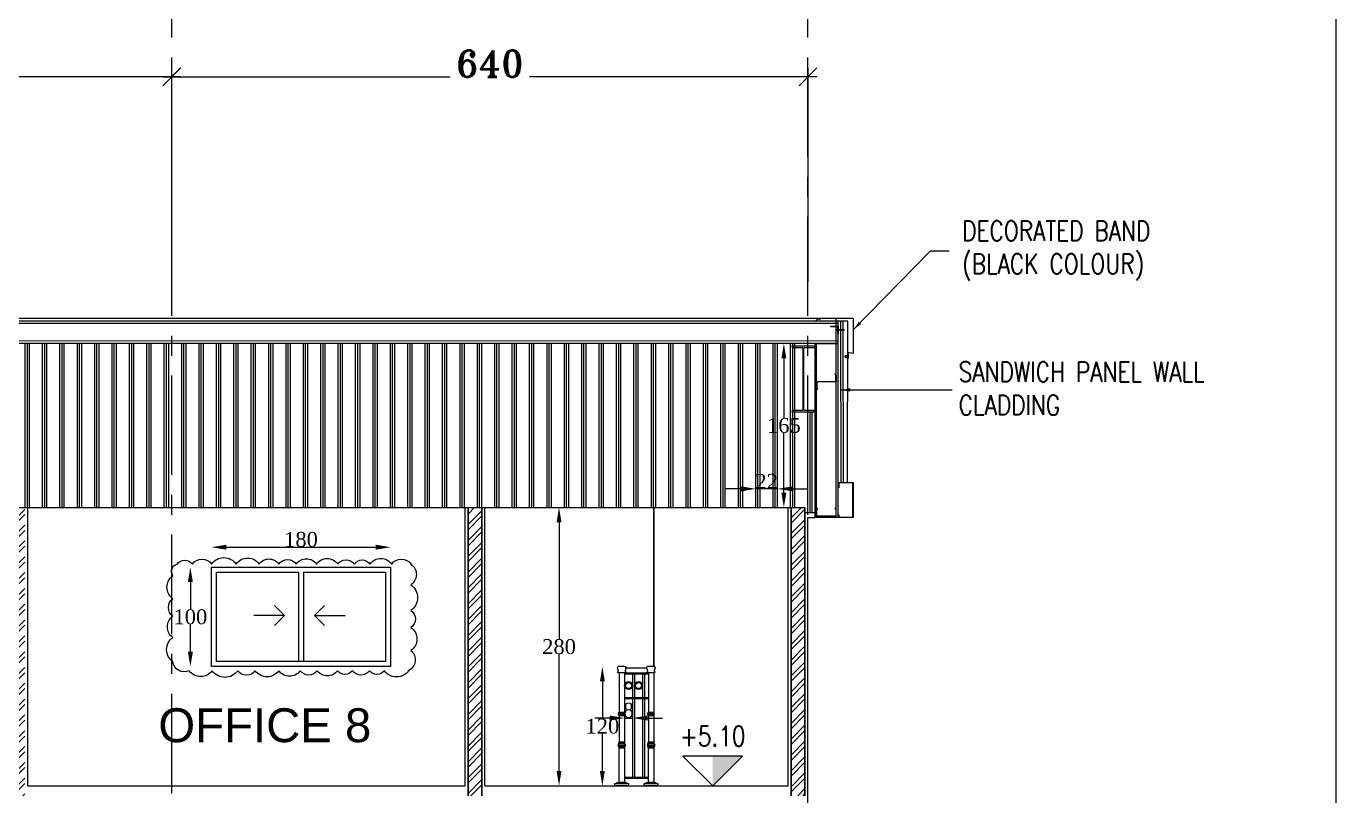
# Model space of a CAD drawing. Header units: millimetres. Extents: x -9083 to 924194, y -232449 to 321637.
# Drawn here: x 42421 to 55597, y -2262 to 5481 of the extents above; entities that cross this region are included whole.
import ezdxf
from ezdxf.enums import TextEntityAlignment as Align

# ---------------------------------------------------------------- set-up
doc = ezdxf.new("R2010")
doc.units = ezdxf.units.MM
doc.header["$LTSCALE"] = 400
doc.header["$MEASUREMENT"] = 0
doc.header["$PDMODE"] = 3
doc.linetypes.add('CENTER', pattern=[2, 1.25, -0.25, 0.25, -0.25])
doc.linetypes.add('CENTERX2', pattern=[4, 2.5, -0.5, 0.5, -0.5])
doc.layers.get('0').update_dxf_attribs({"lineweight": 0, "true_color": 0xff1414})
doc.layers.get('Defpoints').update_dxf_attribs({"color": 8, "lineweight": 5})
for name, color, linetype in [('A-400 ANNOT-TEXT', 7, 'Continuous'), ('A-BRACING', 7, 'Continuous'), ('A-ELEV-3', 7, 'Continuous'), ('A-ELEV-6', 251, 'Continuous'), ('A-GISTUD', 62, 'Continuous'), ('A-HAT', 251, 'Continuous'), ('A-PURLIN', 7, 'Continuous'), ('A-ROOF CLADDING', 7, 'Continuous'), ('PRO', 1, 'Continuous')]:
    doc.layers.add(name, color=color, linetype=linetype)
for name, color, linetype, lineweight in [('A-ALUCOBOND', 155, 'Continuous', 5), ('A-ANNO-DIMS', 134, 'Continuous', 9), ('AR-dim-in', 134, 'Continuous', 0), ('AXIS DIMENSION', 8, 'Continuous', 5), ('ELEVATION WINDOW', 5, 'Continuous', 5), ('FINISH', 3, 'Continuous', 9), ('HANDRAIL', 31, 'Continuous', 5), ('HAT', 252, 'Continuous', 5), ('HATCH', 15, 'Continuous', 0), ('LEVEL SYMBOL', 8, 'Continuous', 5), ('REVC', 210, 'Continuous', 0), ('ROOMS DIMENSION', 3, 'Continuous', 5), ('WALL PROPOSED', 255, 'Continuous', 30)]:
    doc.layers.add(name, color=color, linetype=linetype, lineweight=lineweight)
doc.layers.add('A-SHEETING', color=7, linetype='Continuous', true_color=0x8f999f)
doc.layers.add('AXIES', color=7, linetype='CENTER', lineweight=0, true_color=0x949596)
doc.styles.add('Arial_1', font='arial.ttf', dxfattribs={"height": 300})
doc.styles.add('ROMAN', font='times.ttf')
doc.styles.add('ROMAN-0.7', font='romans.shx', dxfattribs={"width": 0.7})
doc.styles.add('ROMANS-0.8', font='romans.shx', dxfattribs={"width": 0.8})
doc.styles.add('ROMANS-TITLE', font='ROMANS.shx', dxfattribs={"width": 0.8})
doc.styles.add('ROMANT', font='romant.shx')
doc.linetypes.add('BATTING', pattern='A,0.0001,-0.1,[134,ltypeshp.shx,S=0.1,R=0,X=-0.1,Y=0],-0.2,[134,ltypeshp.shx,S=0.1,R=180,X=0.1,Y=0],-0.1', length=0.4001)
doc.dimstyles.new('AXIS DIMENSION', dxfattribs={"dimscale": 1.2, "dimtxt": 220, "dimasz": 150, "dimexe": 75, "dimexo": 200, "dimgap": 50, "dimtad": 0, "dimdec": 0, "dimlfac": 0.1, "dimzin": 0, "dimdsep": 46, "dimtxsty": 'ROMANT', "dimblk": 'OBLIQUE', "dimcen": 200, "dimdle": 75, "dimclrd": 17, "dimclre": 94, "dimclrt": 3, "dimadec": 0, "dimazin": 0, "dimtfac": 0.5, "dimtdec": 0, "dimtix": 1, "dimtofl": 0, "dimtmove": 2, "dimatfit": 2, "dimfxl": 100, "dimtvp": 0.5, "dimtolj": 1, "dimtzin": 0, "dimlwd": -1, "dimlwe": -1, "dimarcsym": 0})
doc.dimstyles.new('DIM-200-100', dxfattribs={"dimtxt": 200, "dimasz": 100, "dimexe": 100, "dimexo": 100, "dimgap": 75, "dimtad": 1, "dimdec": 0, "dimzin": 12, "dimdsep": 46, "dimtxsty": 'ROMAN-0.7', "dimblk": 'ARCHTICK', "dimcen": 50, "dimdle": 100, "dimclrd": 8, "dimclre": 9, "dimclrt": 256, "dimadec": 0, "dimazin": 0, "dimtfac": 1, "dimtdec": 0, "dimtix": 1, "dimtmove": 2, "dimatfit": 3, "dimfxl": 1, "dimtolj": 1, "dimtzin": 0, "dimlwd": 9, "dimlwe": 5, "dimarcsym": 0})
doc.dimstyles.new('ELEV DIM', dxfattribs={"dimtxt": 150, "dimasz": 150, "dimexe": 0.06, "dimexo": 0.06, "dimgap": 0.03, "dimtad": 1, "dimtih": 1, "dimtoh": 1, "dimdec": 0, "dimlfac": 0.1, "dimzin": 13, "dimdsep": 46, "dimtxsty": 'ROMAN', "dimcen": 0.09, "dimdle": 0.06, "dimse1": 1, "dimse2": 1, "dimclrd": 256, "dimclre": 256, "dimclrt": 3, "dimadec": 0, "dimazin": 0, "dimtfac": 1, "dimtdec": 0, "dimtix": 1, "dimtmove": 2, "dimatfit": 3, "dimfxl": 0.06, "dimtolj": 1, "dimtzin": 0, "dimarcsym": 0})

# ---------------------------------------------------------------- blocks, each defined once
blk = doc.blocks.new('A$C38DF5A04')
at = {"color": 9}
for p, q in [((-73, -3), (-74, 3)), ((-72, -1), (-74, 3)), ((-74, 3), (-74, 1)), ((-74, 1), (-73, -3)), ((-72, 2), (-71, 3)), ((-70, -3), (-72, 2)), ((-71, 3), (-70, -3)), ((-69, -2), (-71, 3)), ((-69, 2), (-68, 3)), ((-67, -3), (-69, 2)), ((-66, -2), (-68, 3)), ((-68, 3), (-67, -3)), ((-66, 2), (-68, 2)), ((-66, 2), (-65, 3)), ((-64, -3), (-66, 2)), ((-63, -2), (-65, 3)), ((-65, 3), (-64, -3)), ((-63, 2), (-65, 2)), ((-63, 2), (-62, 3)), ((-61, -3), (-63, 2)), ((-62, 3), (-61, -3)), ((-60, -2), (-62, 3)), ((-60, 2), (-62, 2)), ((-60, 2), (-59, 3)), ((-58, -3), (-60, 2)), ((-57, -2), (-59, 3)), ((-59, 3), (-58, -3)), ((-57, 2), (-59, 2)), ((-57, 2), (-56, 3)), ((-55, -3), (-57, 2)), ((-56, 3), (-55, -3)), ((-54, -2), (-56, 3)), ((-54, 2), (-56, 2)), ((-54, 2), (-53, 3)), ((-52, -3), (-54, 2)), ((-53, 3), (-52, -3)), ((-51, -2), (-53, 3)), ((-51, 2), (-53, 2)), ((-51, 2), (-50, 3)), ((-49, -3), (-51, 2)), ((-48, -2), (-50, 3)), ((-50, 3), (-49, -3)), ((-48, 2), (-50, 2)), ((-48, 2), (-47, 3)), ((-46, -3), (-48, 2)), ((-47, 3), (-46, -3)), ((-45, -2), (-47, 3)), ((-45, 2), (-47, 2)), ((-45, 2), (-44, 3)), ((-43, -3), (-45, 2)), ((-44, 3), (-43, -3)), ((-43, -2), (-44, 3)), ((-42, 2), (-44, 2)), ((-40, -2), (-42, 3)), ((-42, 3), (-40, -3)), ((-42, 2), (-42, 3)), ((-40, -3), (-42, 2)), ((-39, 2), (-41, 2)), ((-39, 2), (-39, 3)), ((-39, 3), (-37, -3)), ((-37, -2), (-39, 3)), ((-37, -3), (-39, 2)), ((-36, 2), (-38, 2)), ((-36, 2), (-36, 3)), ((-36, 3), (-34, -3)), ((-34, -2), (-36, 3)), ((-34, -3), (-36, 2)), ((-33, 2), (-35, 2)), ((-33, 2), (-33, 3)), ((-33, 3), (-31, -3)), ((-31, -2), (-33, 3)), ((-31, -3), (-33, 2)), ((-30, 2), (-32, 2)), ((-28, -2), (-30, 3)), ((-30, 3), (-28, -3)), ((-30, 2), (-30, 3)), ((-28, -3), (-30, 2)), ((-27, 2), (-29, 2)), ((-25, -2), (-27, 3)), ((-27, 3), (-25, -3)), ((-27, 2), (-27, 3)), ((-25, -3), (-27, 2)), ((-24, 2), (-26, 2)), ((-22, -2), (-24, 3)), ((-24, 3), (-22, -3)), ((-24, 2), (-24, 3)), ((-22, -3), (-24, 2)), ((-21, 2), (-23, 2)), ((-19, -2), (-21, 3)), ((-21, 3), (-19, -3)), ((-21, 2), (-21, 3)), ((-19, -3), (-21, 2)), ((-18, 2), (-20, 2)), ((-18, 2), (-20, 2)), ((-16, -2), (-18, 3)), ((-18, 3), (-16, -3)), ((-18, 2), (-18, 3)), ((-16, -3), (-18, 2)), ((-16, 2), (-17, 2)), ((-16, 2), (-17, 2)), ((-16, 2), (-15, 3)), ((-14, -3), (-16, 2)), ((-13, -2), (-15, 3)), ((-15, 3), (-14, -3)), ((-13, 2), (-15, 2)), ((-13, 2), (-12, 3)), ((-11, -3), (-13, 2)), ((-10, -2), (-12, 3)), ((-12, 3), (-11, -3)), ((-10, 2), (-12, 2)), ((-10, 2), (-9, 3)), ((-8, -3), (-10, 2)), ((-9, 3), (-8, -3)), ((-7, -2), (-9, 3)), ((-7, 2), (-9, 2)), ((-7, 2), (-6, 3)), ((-5, -3), (-7, 2)), ((-6, 3), (-5, -3)), ((-4, -2), (-6, 3)), ((-4, 2), (-6, 2)), ((-4, 2), (-6, 2)), ((-4, 2), (-3, 3)), ((-2, -3), (-4, 2)), ((-3, 3), (-2, -3)), ((-1, -2), (-3, 3)), ((0, 2), (-3, 2)), ((3, 5), (3, -5)), ((-72, -1), (-73, -3)), ((-70, -3), (-69, -2)), ((-67, -3), (-66, -2)), ((-64, -2), (-66, -2)), ((-64, -3), (-63, -2)), ((-61, -2), (-63, -2)), ((-61, -3), (-60, -2)), ((-58, -2), (-60, -2)), ((-58, -3), (-57, -2)), ((-55, -2), (-57, -2)), ((-55, -3), (-54, -2)), ((-52, -2), (-54, -2)), ((-52, -3), (-51, -2)), ((-49, -2), (-51, -2)), ((-49, -3), (-48, -2)), ((-46, -2), (-48, -2)), ((-46, -3), (-45, -2)), ((-44, -2), (-45, -2)), ((-41, -2), (-43, -2)), ((-43, -3), (-43, -2)), ((-38, -2), (-40, -2)), ((-40, -3), (-40, -2)), ((-35, -2), (-37, -2)), ((-37, -3), (-37, -2)), ((-32, -2), (-34, -2)), ((-34, -3), (-34, -2)), ((-29, -2), (-31, -2)), ((-31, -3), (-31, -2)), ((-28, -3), (-28, -2)), ((-26, -2), (-28, -2)), ((-25, -3), (-25, -2)), ((-23, -2), (-25, -2)), ((-22, -3), (-22, -2)), ((-20, -2), (-22, -2)), ((-19, -3), (-19, -2)), ((-17, -2), (-19, -2)), ((-16, -3), (-16, -2)), ((-14, -2), (-16, -2)), ((-14, -3), (-13, -2)), ((-11, -2), (-13, -2)), ((-11, -3), (-10, -2)), ((-8, -2), (-10, -2)), ((-8, -3), (-7, -2)), ((-5, -2), (-7, -2)), ((-5, -3), (-4, -2)), ((-2, -2), (-4, -2)), ((-2, -3), (-1, -2)), ((0, -2), (-1, -2))]:
    blk.add_line(p, q, dxfattribs=at)
at = {"color": 9, "linetype": 'Continuous'}
for p, q in [((0, -10), (0, 10)), ((1, 10), (0, 10)), ((1, -10), (1, 10)), ((1, 10), (3, 5)), ((4, 5), (7, 5)), ((4, 3), (7, 3)), ((7, -4), (7, 4)), ((1, -10), (0, -10)), ((3, -5), (1, -10)), ((4, -3), (7, -3)), ((7, -5), (4, -5))]:
    blk.add_line(p, q, dxfattribs=at)
for centre, radius, start, end in [((5, 4), 1.99, 137.7662, 222.2338), ((10, 0), 7.2, 158.141, 201.859), ((5, 4), 1.99, 317.7662, 42.2338), ((0, 0), 7.2, 338.141, 21.859), ((5, -4), 1.99, 137.7662, 222.2338), ((5, -4), 1.99, 317.7662, 42.2338)]:
    blk.add_arc(centre, radius, start, end, dxfattribs=at)
at = {"color": 9}
for centre, major_axis, start_param, end_param in [((-68, -21), (16.6, 16.6), 1.076748, 1.203291), ((-68, 22), (-16.6, 16.6), 1.938302, 2.101801), ((-68, -21), (-16.6, 16.6), -0.618205, -0.53124), ((-68, -21), (16.6, 16.6), 0.829171, 0.912678), ((-68, 22), (-16.6, 16.6), 2.146176, 2.245916), ((-68, 22), (-16.6, 16.6), 2.288058, 2.374668)]:
    blk.add_ellipse(centre, major_axis=major_axis, ratio=1, start_param=start_param, end_param=end_param, dxfattribs=at)
blk = doc.blocks.new('200Z')
at = {"layer": 'A-PURLIN'}
blk.add_lwpolyline([(-81, 12), (-71, 3, 0.198912), (-65, 0), (-9, 0, 0.414214), (0, 9), (0, 191, -0.414214), (5, 196), (61, 196, -0.198912), (64, 195), (74, 185), (77, 188), (67, 197, 0.198912), (61, 200), (5, 200, 0.414214), (-4, 191), (-4, 9, -0.414214), (-9, 4), (-65, 4, -0.198912), (-68, 5), (-78, 15)], format="xyb", close=True, dxfattribs=at)
blk = doc.blocks.new('_ArchTick')
at = {"color": 0, "linetype": 'ByBlock', "const_width": 0.15}
blk.add_lwpolyline([(-0.5, -0.5), (0.5, 0.5)], dxfattribs=at)
blk = doc.blocks.new('A-LVL_EL-SEC')
at = {"layer": 'LEVEL SYMBOL', "color": 5, "ltscale": 800}
blk.add_line((-150, 0), (150, 0), dxfattribs=at)
at = {"layer": 'LEVEL SYMBOL'}
blk.add_lwpolyline([(-300, 300), (0, 0), (300, 300), (-300, 300)], dxfattribs=at)
blk.add_solid([(0, 300), (300, 300), (0, 0)], dxfattribs=at)
at = {"layer": 'LEVEL SYMBOL', "color": 1, "ltscale": 800, "style": 'ROMANS-TITLE', "width": 0.8}
blk.add_attdef('FLOOR-LEVEL', text='', height=200, dxfattribs=at).set_placement((0, 580), align=Align.MIDDLE)
blk = doc.blocks.new('*D926')
at = {"layer": 'Defpoints', "color": 0, "transparency": 16777216}
for p in [(50044, 2288), (50086, 2288, 0), (50086, 638)]:
    blk.add_point(p, dxfattribs=at)
at = {"layer": 'ROOMS DIMENSION', "lineweight": -2, "transparency": 16777216}
for p, q in [((50044, 2138), (50044, 1539)), ((50044, 788), (50044, 1387))]:
    blk.add_line(p, q, dxfattribs=at)
at = {"layer": 'ROOMS DIMENSION', "transparency": 16777216}
for points in [[(50019, 2138), (50069, 2138), (50044, 2288)], [(50019, 788), (50069, 788), (50044, 638)]]:
    blk.add_solid(points, dxfattribs=at)
at = {"layer": 'ROOMS DIMENSION', "color": 3, "transparency": 16777216, "insert": (50044, 1463), "char_height": 150, "attachment_point": 5, "style": 'ROMAN'}
blk.add_mtext('\\A1;165', dxfattribs=at)
blk = doc.blocks.new('*D887')
at = {"layer": 'Defpoints', "color": 0, "transparency": 16777216}
for p in [(49761, 826), (49761, 638, 0), (49979, 638, 0)]:
    blk.add_point(p, dxfattribs=at)
at = {"layer": 'ROOMS DIMENSION', "lineweight": -2, "transparency": 16777216}
for p, q in [((49611, 826), (49461, 826)), ((49979, 826), (49761, 826)), ((50129, 826), (50279, 826))]:
    blk.add_line(p, q, dxfattribs=at)
at = {"layer": 'ROOMS DIMENSION', "transparency": 16777216}
for points in [[(49611, 851), (49611, 801), (49761, 826)], [(50129, 851), (50129, 801), (49979, 826)]]:
    blk.add_solid(points, dxfattribs=at)
at = {"layer": 'ROOMS DIMENSION', "color": 3, "transparency": 16777216, "insert": (49870, 901), "char_height": 150, "attachment_point": 5, "style": 'ROMAN'}
blk.add_mtext('\\A1;22', dxfattribs=at)
blk = doc.blocks.new('*D927')
at = {"layer": 'Defpoints', "color": 0, "transparency": 16777216}
for p in [(50044, 2288), (50086, 2288, 0), (50086, 638)]:
    blk.add_point(p, dxfattribs=at)
at = {"layer": 'ROOMS DIMENSION', "lineweight": -2, "transparency": 16777216}
for p, q in [((50044, 2138), (50044, 1539)), ((50044, 788), (50044, 1387))]:
    blk.add_line(p, q, dxfattribs=at)
at = {"layer": 'ROOMS DIMENSION', "transparency": 16777216}
for points in [[(50019, 2138), (50069, 2138), (50044, 2288)], [(50019, 788), (50069, 788), (50044, 638)]]:
    blk.add_solid(points, dxfattribs=at)
at = {"layer": 'ROOMS DIMENSION', "color": 3, "transparency": 16777216, "insert": (50044, 1463), "char_height": 150, "attachment_point": 5, "style": 'ROMAN'}
blk.add_mtext('\\A1;165', dxfattribs=at)
blk = doc.blocks.new('*D928')
at = {"layer": 'Defpoints', "color": 0, "transparency": 16777216}
for p in [(50044, 2288), (50086, 2288, 0), (50086, 638)]:
    blk.add_point(p, dxfattribs=at)
at = {"layer": 'ROOMS DIMENSION', "lineweight": -2, "transparency": 16777216}
for p, q in [((50044, 2138), (50044, 1539)), ((50044, 788), (50044, 1387))]:
    blk.add_line(p, q, dxfattribs=at)
at = {"layer": 'ROOMS DIMENSION', "transparency": 16777216}
for points in [[(50019, 2138), (50069, 2138), (50044, 2288)], [(50019, 788), (50069, 788), (50044, 638)]]:
    blk.add_solid(points, dxfattribs=at)
at = {"layer": 'ROOMS DIMENSION', "color": 3, "transparency": 16777216, "insert": (50044, 1463), "char_height": 150, "attachment_point": 5, "style": 'ROMAN'}
blk.add_mtext('\\A1;165', dxfattribs=at)
blk = doc.blocks.new('*D908')
at = {"layer": 'Defpoints', "color": 0, "transparency": 16777216}
for p in [(44168, 38, 0), (43622, -962), (44073, -962)]:
    blk.add_point(p, dxfattribs=at)
at = {"layer": 'ROOMS DIMENSION', "lineweight": -2, "transparency": 16777216}
for p, q in [((44073, -112), (44073, -386)), ((44073, -812), (44073, -538))]:
    blk.add_line(p, q, dxfattribs=at)
at = {"layer": 'ROOMS DIMENSION', "transparency": 16777216}
for points in [[(44048, -112), (44098, -112), (44073, 38)], [(44048, -812), (44098, -812), (44073, -962)]]:
    blk.add_solid(points, dxfattribs=at)
at = {"layer": 'ROOMS DIMENSION', "color": 3, "transparency": 16777216, "insert": (44073, -462), "char_height": 150, "attachment_point": 5, "style": 'ROMAN'}
blk.add_mtext('\\A1;100', dxfattribs=at)
blk = doc.blocks.new('*D931')
at = {"layer": 'Defpoints', "color": 0, "transparency": 16777216}
for p in [(46086, 239), (44286, 38, 0), (46086, 38, 0)]:
    blk.add_point(p, dxfattribs=at)
at = {"layer": 'ROOMS DIMENSION', "lineweight": -2, "transparency": 16777216}
blk.add_line((44436, 239), (45936, 239), dxfattribs=at)
at = {"layer": 'ROOMS DIMENSION', "transparency": 16777216}
for points in [[(44436, 264), (44436, 214), (44286, 239)], [(45936, 264), (45936, 214), (46086, 239)]]:
    blk.add_solid(points, dxfattribs=at)
at = {"layer": 'ROOMS DIMENSION', "color": 3, "transparency": 16777216, "insert": (45186, 316), "char_height": 150, "attachment_point": 5, "style": 'ROMAN'}
blk.add_mtext('\\A1;180', dxfattribs=at)
blk = doc.blocks.new('*D932')
at = {"layer": 'Defpoints', "color": 0, "transparency": 16777216}
for p in [(46086, 239), (44286, 38, 0), (46086, 38, 0)]:
    blk.add_point(p, dxfattribs=at)
at = {"layer": 'ROOMS DIMENSION', "lineweight": -2, "transparency": 16777216}
blk.add_line((44436, 239), (45936, 239), dxfattribs=at)
at = {"layer": 'ROOMS DIMENSION', "transparency": 16777216}
for points in [[(44436, 264), (44436, 214), (44286, 239)], [(45936, 264), (45936, 214), (46086, 239)]]:
    blk.add_solid(points, dxfattribs=at)
at = {"layer": 'ROOMS DIMENSION', "color": 3, "transparency": 16777216, "insert": (45186, 316), "char_height": 150, "attachment_point": 5, "style": 'ROMAN'}
blk.add_mtext('\\A1;180', dxfattribs=at)
blk = doc.blocks.new('*D933')
at = {"layer": 'Defpoints', "color": 0, "transparency": 16777216}
for p in [(46086, 239), (44286, 38, 0), (46086, 38, 0)]:
    blk.add_point(p, dxfattribs=at)
at = {"layer": 'ROOMS DIMENSION', "lineweight": -2, "transparency": 16777216}
blk.add_line((44436, 239), (45936, 239), dxfattribs=at)
at = {"layer": 'ROOMS DIMENSION', "transparency": 16777216}
for points in [[(44436, 264), (44436, 214), (44286, 239)], [(45936, 264), (45936, 214), (46086, 239)]]:
    blk.add_solid(points, dxfattribs=at)
at = {"layer": 'ROOMS DIMENSION', "color": 3, "transparency": 16777216, "insert": (45186, 316), "char_height": 150, "attachment_point": 5, "style": 'ROMAN'}
blk.add_mtext('\\A1;180', dxfattribs=at)
blk = doc.blocks.new('*D934')
at = {"layer": 'Defpoints', "color": 0, "transparency": 16777216}
for p in [(46086, 239), (44286, 38, 0), (46086, 38, 0)]:
    blk.add_point(p, dxfattribs=at)
at = {"layer": 'ROOMS DIMENSION', "lineweight": -2, "transparency": 16777216}
blk.add_line((44436, 239), (45936, 239), dxfattribs=at)
at = {"layer": 'ROOMS DIMENSION', "transparency": 16777216}
for points in [[(44436, 264), (44436, 214), (44286, 239)], [(45936, 264), (45936, 214), (46086, 239)]]:
    blk.add_solid(points, dxfattribs=at)
at = {"layer": 'ROOMS DIMENSION', "color": 3, "transparency": 16777216, "insert": (45186, 316), "char_height": 150, "attachment_point": 5, "style": 'ROMAN'}
blk.add_mtext('\\A1;180', dxfattribs=at)
blk = doc.blocks.new('*D935')
at = {"layer": 'Defpoints', "color": 0, "transparency": 16777216}
for p in [(46086, 239), (44286, 38, 0), (46086, 38, 0)]:
    blk.add_point(p, dxfattribs=at)
at = {"layer": 'ROOMS DIMENSION', "lineweight": -2, "transparency": 16777216}
blk.add_line((44436, 239), (45936, 239), dxfattribs=at)
at = {"layer": 'ROOMS DIMENSION', "transparency": 16777216}
for points in [[(44436, 264), (44436, 214), (44286, 239)], [(45936, 264), (45936, 214), (46086, 239)]]:
    blk.add_solid(points, dxfattribs=at)
at = {"layer": 'ROOMS DIMENSION', "color": 3, "transparency": 16777216, "insert": (45186, 316), "char_height": 150, "attachment_point": 5, "style": 'ROMAN'}
blk.add_mtext('\\A1;180', dxfattribs=at)
blk = doc.blocks.new('*D929')
at = {"layer": 'Defpoints', "color": 0, "transparency": 16777216}
for p in [(46086, 239), (44286, 38, 0), (46086, 38, 0)]:
    blk.add_point(p, dxfattribs=at)
at = {"layer": 'ROOMS DIMENSION', "lineweight": -2, "transparency": 16777216}
blk.add_line((44436, 239), (45936, 239), dxfattribs=at)
at = {"layer": 'ROOMS DIMENSION', "transparency": 16777216}
for points in [[(44436, 264), (44436, 214), (44286, 239)], [(45936, 264), (45936, 214), (46086, 239)]]:
    blk.add_solid(points, dxfattribs=at)
at = {"layer": 'ROOMS DIMENSION', "color": 3, "transparency": 16777216, "insert": (45186, 316), "char_height": 150, "attachment_point": 5, "style": 'ROMAN'}
blk.add_mtext('\\A1;180', dxfattribs=at)
blk = doc.blocks.new('*D930')
at = {"layer": 'Defpoints', "color": 0, "transparency": 16777216}
for p in [(46086, 239), (44286, 38, 0), (46086, 38, 0)]:
    blk.add_point(p, dxfattribs=at)
at = {"layer": 'ROOMS DIMENSION', "lineweight": -2, "transparency": 16777216}
blk.add_line((44436, 239), (45936, 239), dxfattribs=at)
at = {"layer": 'ROOMS DIMENSION', "transparency": 16777216}
for points in [[(44436, 264), (44436, 214), (44286, 239)], [(45936, 264), (45936, 214), (46086, 239)]]:
    blk.add_solid(points, dxfattribs=at)
at = {"layer": 'ROOMS DIMENSION', "color": 3, "transparency": 16777216, "insert": (45186, 316), "char_height": 150, "attachment_point": 5, "style": 'ROMAN'}
blk.add_mtext('\\A1;180', dxfattribs=at)
blk = doc.blocks.new('*D917')
at = {"layer": 'Defpoints', "color": 0, "transparency": 16777216}
for p in [(46910, 638), (46910, -2162, 0), (47782, -2162)]:
    blk.add_point(p, dxfattribs=at)
at = {"layer": 'ROOMS DIMENSION', "lineweight": -2, "transparency": 16777216}
for p, q in [((47782, 488), (47782, -686)), ((47782, -2012), (47782, -838))]:
    blk.add_line(p, q, dxfattribs=at)
at = {"layer": 'ROOMS DIMENSION', "transparency": 16777216}
for points in [[(47757, 488), (47807, 488), (47782, 638)], [(47757, -2012), (47807, -2012), (47782, -2162)]]:
    blk.add_solid(points, dxfattribs=at)
at = {"layer": 'ROOMS DIMENSION', "color": 3, "transparency": 16777216, "insert": (47782, -762), "char_height": 150, "attachment_point": 5, "style": 'ROMAN'}
blk.add_mtext('\\A1;280', dxfattribs=at)
blk = doc.blocks.new('_Oblique')
at = {"color": 0, "linetype": 'ByBlock', "lineweight": -2}
blk.add_line((-0.5, -0.5), (0.5, 0.5), dxfattribs=at)
blk = doc.blocks.new('*D241')
at = {"layer": 'AXIS DIMENSION', "color": 17, "ltscale": 20, "transparency": 16777216}
for p, q in [((6114993, 710989), (6116776, 710989)), ((6119371, 710989), (6117587, 710989))]:
    blk.add_line(p, q, dxfattribs=at)
at = {"layer": 'AXIS DIMENSION', "color": 94, "ltscale": 20, "transparency": 16777216}
for p, q in [((6115083, 708928), (6115083, 711079)), ((6119281, 708928), (6119281, 711079))]:
    blk.add_line(p, q, dxfattribs=at)
at = {"layer": 'Defpoints', "color": 0, "ltscale": 20, "transparency": 16777216}
for p in [(6119281, 710989), (6115083, 708688), (6119281, 708688)]:
    blk.add_point(p, dxfattribs=at)
at = {"layer": 'AXIS DIMENSION', "color": 17, "ltscale": 20, "transparency": 16777216, "xscale": 179.9999999999999, "yscale": 179.9999999999999, "zscale": 179.9999999999999, "rotation": 180}
blk.add_blockref('_Oblique', (6115083, 710989), dxfattribs=at)
at = {"layer": 'AXIS DIMENSION', "color": 17, "ltscale": 20, "transparency": 16777216, "xscale": 179.9999999999999, "yscale": 179.9999999999999, "zscale": 179.9999999999999}
blk.add_blockref('_Oblique', (6119281, 710989), dxfattribs=at)
at = {"layer": 'AXIS DIMENSION', "color": 3, "ltscale": 20, "transparency": 16777216, "insert": (6117182, 711121), "char_height": 264, "attachment_point": 5, "style": 'ROMANT'}
blk.add_mtext('\\A1;420', dxfattribs=at)
blk = doc.blocks.new('*D242')
at = {"layer": 'AXIS DIMENSION', "color": 17, "ltscale": 20, "transparency": 16777216}
for p, q in [((6119193, 710989), (6122083, 710989)), ((6125773, 710989), (6122882, 710989))]:
    blk.add_line(p, q, dxfattribs=at)
at = {"layer": 'AXIS DIMENSION', "color": 94, "ltscale": 20, "transparency": 16777216}
for p, q in [((6119283, 708928), (6119283, 711079)), ((6125683, 708928), (6125683, 711079))]:
    blk.add_line(p, q, dxfattribs=at)
at = {"layer": 'Defpoints', "color": 0, "ltscale": 20, "transparency": 16777216}
for p in [(6125683, 710989), (6119283, 708688), (6125683, 708688)]:
    blk.add_point(p, dxfattribs=at)
at = {"layer": 'AXIS DIMENSION', "color": 17, "ltscale": 20, "transparency": 16777216, "xscale": 179.9999999999999, "yscale": 179.9999999999999, "zscale": 179.9999999999999, "rotation": 180}
blk.add_blockref('_Oblique', (6119283, 710989), dxfattribs=at)
at = {"layer": 'AXIS DIMENSION', "color": 17, "ltscale": 20, "transparency": 16777216, "xscale": 179.9999999999999, "yscale": 179.9999999999999, "zscale": 179.9999999999999}
blk.add_blockref('_Oblique', (6125683, 710989), dxfattribs=at)
at = {"layer": 'AXIS DIMENSION', "color": 3, "ltscale": 20, "transparency": 16777216, "insert": (6122483, 711121), "char_height": 264, "attachment_point": 5, "style": 'ROMANT'}
blk.add_mtext('\\A1;640', dxfattribs=at)
blk = doc.blocks.new('SWDFVDV')
at = {"layer": 'HANDRAIL'}
for p, q in [((6289760, 831814, 0), (6289701, 831814, 0)), ((6289760, 831752, 0), (6289760, 831354, 0))]:
    blk.add_line(p, q, dxfattribs=at)
at = {"layer": 'HANDRAIL', "elevation": 0}
for points in [[(6289701, 831814, 0.523048), (6289686, 831800), (6289696, 831772), (6289696, 831766)], [(6289760, 831814, -0.523048), (6289774, 831800), (6289764, 831772), (6289764, 831766)], [(6289764, 831766, -1.073924), (6289764, 831752), (6289696, 831752, -0.931074), (6289696, 831766, -0.931074)], [(6289702, 831332, -0.712901), (6289702, 831344), (6289760, 831344, -0.711415), (6289760, 831332)]]:
    blk.add_lwpolyline(points, format="xyb", dxfattribs=at)
for points in [[(6289704, 831752), (6289704, 831354)], [(6289702, 831354), (6289760, 831354)], [(6289702, 831332), (6289760, 831332)], [(6289702, 831322), (6289760, 831322)], [(6289704, 831322), (6289704, 831052)], [(6289760, 831322), (6289760, 831052)], [(6289702, 831040), (6289692, 831024), (6289702, 831008)], [(6289692, 831024), (6289768, 831024)], [(6289700, 831046), (6289760, 831046), (6289760, 831052), (6289702, 831052), (6289702, 831046)], [(6289700, 831040), (6289760, 831040), (6289768, 831024), (6289760, 831008)], [(6289702, 831003), (6289702, 830997), (6289760, 830997), (6289760, 831003), (6289700, 831003)], [(6289760, 830997), (6289760, 830647), (6289704, 830647), (6289704, 830997)], [(6289683, 830638), (6289800, 830638), (6289800, 830614), (6289794, 830614), (6289730, 830614), (6289667, 830614), (6289661, 830614), (6289661, 830638), (6289683, 830638), (6289683, 830647), (6289704, 830647)], [(6289683, 830638), (6289683, 830638)], [(6289756, 830647), (6289778, 830647), (6289778, 830638)], [(6289778, 830638), (6289778, 830638)]]:
    blk.add_lwpolyline(points, dxfattribs=at)
blk.add_lwpolyline([(6289760, 831008), (6289700, 831008)], close=True, dxfattribs=at)
at = {"layer": 'HANDRAIL'}
for centre, radius, start, end in [((6289703, 831349, 0), 5.08, 102.7947, 257.2053), ((6289703, 831327, 0), 5.08, 102.7947, 257.2053), ((6289759, 831349, 0), 5.08, 282.795, 77.205), ((6289759, 831327, 0), 5.08, 282.5423, 77.4577), ((6289700, 831043, 0), 2.98, 90.0089, 269.9911), ((6289700, 831005, 0), 2.98, 90.0089, 269.9911), ((6289760, 831043, 0), 2.98, 270.0087, 89.9913), ((6289760, 831005, 0), 2.98, 270.0087, 89.9913)]:
    blk.add_arc(centre, radius, start, end, dxfattribs=at)
blk = doc.blocks.new('*D918')
at = {"layer": 'Defpoints', "color": 0, "transparency": 16777216}
for p in [(48441, -1284, -2575), (48522, -1288, 2092), (48522, -1480)]:
    blk.add_point(p, dxfattribs=at)
at = {"layer": 'ROOMS DIMENSION', "lineweight": -2, "transparency": 16777216}
for p, q in [((48291, -1480), (48141, -1480)), ((48441, -1480), (48522, -1480)), ((48672, -1480), (48822, -1480))]:
    blk.add_line(p, q, dxfattribs=at)
at = {"layer": 'ROOMS DIMENSION', "transparency": 16777216}
for points in [[(48291, -1455), (48291, -1505), (48441, -1480)], [(48672, -1455), (48672, -1505), (48522, -1480)]]:
    blk.add_solid(points, dxfattribs=at)
at = {"layer": 'ROOMS DIMENSION', "color": 3, "transparency": 16777216, "insert": (48481, -1403), "char_height": 150, "attachment_point": 5, "style": 'ROMAN'}
blk.add_mtext('\\A1;8', dxfattribs=at)
blk = doc.blocks.new('*D943')
at = {"layer": 'Defpoints', "color": 0, "transparency": 16777216}
for p in [(48412, -962), (48218, -2162), (48412, -2162, 0)]:
    blk.add_point(p, dxfattribs=at)
at = {"layer": 'ROOMS DIMENSION', "lineweight": -2, "transparency": 16777216}
for p, q in [((48218, -1112), (48218, -1486)), ((48218, -2012), (48218, -1638))]:
    blk.add_line(p, q, dxfattribs=at)
at = {"layer": 'ROOMS DIMENSION', "transparency": 16777216}
for points in [[(48193, -1112), (48243, -1112), (48218, -962)], [(48193, -2012), (48243, -2012), (48218, -2162)]]:
    blk.add_solid(points, dxfattribs=at)
at = {"layer": 'ROOMS DIMENSION', "color": 3, "transparency": 16777216, "insert": (48218, -1562), "char_height": 150, "attachment_point": 5, "style": 'ROMAN'}
blk.add_mtext('\\A1;120', dxfattribs=at)
blk = doc.blocks.new('rffghffr')
at = {"layer": 'AXIES', "linetype": 'CENTERX2'}
for p, q in [((6119282.5, 695783), (6119282.5, 714330.6)), ((6125682.5, 695783), (6125682.5, 714330.6))]:
    blk.add_line(p, q, dxfattribs=at)
at = {"layer": 'AXIS DIMENSION', "ltscale": 20}
for base, p1, p2, picture, middle in [((6119280.7, 710988.7), (6115082.5, 708688.2), (6119280.7, 708688.2), '*D241', (6117181.6, 711120.7)), ((6125682.5, 710988.7), (6119282.5, 708688.2), (6125682.5, 708688.2), '*D242', (6122482.5, 711120.7))]:
    dim = blk.add_linear_dim(base=base, p1=p1, p2=p2, dimstyle='AXIS DIMENSION', dxfattribs=at)
    dim.commit()
    dim.dimension.update_dxf_attribs({"geometry": picture, "text_midpoint": middle})

msp = doc.modelspace()

# ---------------------------------------------------------------- hatches: boundary and pattern name
h = msp.add_hatch()
h.set_pattern_fill('LINE', color=256, scale=20, angle=45, style=0)
h.set_pattern_definition([(45, (-610891.0575, 542196.821), (-1.767766953, 1.767766953), [])])
h.paths.add_polyline_path([(50660.75479, 2162.88801), (50660.75479, 2142.88801), (50685.50564, 2142.88801), (50685.50564, 2162.88801)])
h = msp.add_hatch()
h.set_pattern_fill('LINE', color=256, scale=20, angle=45, style=0)
h.set_pattern_definition([(45, (-610891.0575, 542196.821), (-1.767766953, 1.767766953), [])])
h.paths.add_polyline_path([(50660.75479, 2162.888), (50660.75479, 2142.888), (50685.50564, 2142.888), (50685.50564, 2162.888)])
at = {"layer": 'A-GISTUD'}
h = msp.add_hatch(dxfattribs=at)
h.set_pattern_fill('LINE', color=9, angle=45, style=0)
h.set_pattern_definition([(135, (1440830.8354, -1026809.99), (2.24506403, 2.24506403), [])])
h.paths.add_polyline_path([(50591.54803, 2461.96728), (50516.54803, 2461.96728), (50516.54803, 2456.96728), (50586.54803, 2456.96728), (50586.54803, 2386.96728), (50591.54803, 2386.96728)])
h = msp.add_hatch(dxfattribs=at)
h.set_pattern_fill('LINE', color=9, angle=45, style=0)
h.set_pattern_definition([(135, (1440830.8354, -1026809.99), (2.24506403, 2.24506403), [])])
h.paths.add_polyline_path([(50591.54803, 2461.96727), (50516.54803, 2461.96727), (50516.54803, 2456.96727), (50586.54803, 2456.96727), (50586.54803, 2386.96727), (50591.54803, 2386.96727)])
at = {"layer": 'A-HAT'}
h = msp.add_hatch(dxfattribs=at)
h.set_pattern_fill('ANSI36', color=256, scale=60, style=0)
h.set_pattern_definition([(135, (324294.6476, 363512.407), (-3.97747564, 14.58407736), [18.75, -3.75, 0, -3.75])])
h.paths.add_polyline_path([(50372.14705, 2287.84157), (50357.14705, 2287.84157), (50361.68385, 538.48486), (50566.67473, 538.48489), (50562.13794, 548.48494), (50372.14705, 548.48494)])
at = {"layer": 'A-SHEETING'}
h = msp.add_hatch(dxfattribs=at)
h.set_pattern_fill('PLAST', color=8, scale=700, angle=90, style=0)
h.set_pattern_definition([(90, (279.44, -28129.71), (-175, 1e-14), []), (90, (257.57, -28129.71), (-175, 1e-14), []), (90, (235.7, -28129.71), (-175, 1e-14), [])])
h.paths.add_polyline_path([(50236.16744, 2287.84157), (11391.72253, 2287.84157), (11391.72253, 1597.57535), (11272.36144, 1597.57535), (11272.36144, 591.54736), (11343.2122, 591.54735), (11343.21437, 638.53618), (50256.31001, 638.11314), (50256.30609, 588.54737), (50357.14705, 588.54735), (50356.26097, 1597.57535), (50236.16744, 1597.57535)])
at = {"layer": 'HATCH'}
h = msp.add_hatch(dxfattribs=at)
h.set_pattern_fill('ANSI32', color=256, scale=300)
h.set_pattern_definition([(45, (279.44, -26869.7), (-79.54951, 79.54951), []), (45, (332.48, -26869.7), (-79.54951, 79.54951), [])])
h.paths.add_polyline_path([(8866.08014, -2261.86705), (9006.08014, -2261.86757), (9006.07647, 638.15463), (8866.07647, 638.15513)])
h.paths.add_polyline_path([(11086.07527, 541.48426), (10986.07479, 541.48562), (10986.07846, -2261.89602), (11086.07894, -2261.8974)])
h.paths.add_polyline_path([(12456.0753, 638.15518), (12316.0753, 638.35886), (12316.07897, -2261.7232), (12456.07897, -2261.9269)])
h.paths.add_polyline_path([(17206.0753, 638.15496), (17066.0753, 638.33218), (17066.07897, -2261.78054), (17206.07897, -2261.95778)])
h.paths.add_polyline_path([(21266.07897, -2261.83305), (21406.07897, -2261.83428), (21406.0753, 638.30912), (21266.0753, 638.31034)])
h.paths.add_polyline_path([(25606.0753, 638.21179), (25466.0753, 638.21301), (25466.07897, -2261.96104), (25606.07897, -2261.96228)])
h.paths.add_polyline_path([(29806.0753, 638.22221), (29666.0753, 638.22343), (29666.07897, -2261.98128), (29806.07897, -2261.98252)])
h.paths.add_polyline_path([(33866.07897, -2261.99056), (34006.07897, -2261.9918), (34006.0753, 638.24359), (33866.0753, 638.24481)])
h.paths.add_polyline_path([(38206.0753, 638.15496), (38066.0753, 638.15596), (38066.07897, -2262.11008), (38206.07897, -2262.1111)])
h.paths.add_polyline_path([(42266.07897, -2262.14074), (42406.07897, -2262.14176), (42406.0753, 638.15496), (42266.0753, 638.15596)])
h.paths.add_polyline_path([(46866.08012, -2262.16432), (47006.08012, -2262.17258), (47006.07646, 638.1548), (46866.07646, 638.16304)])
h.paths.add_polyline_path([(50256.30859, 638.15366), (50116.30859, 638.15489), (50116.3069, -2262.18804), (50256.3069, -2262.18906)])

# ---------------------------------------------------------------- linework, layer by layer
at = {"color": 3, "linetype": 'Continuous'}
for p, q in [((50740.93155, 2538.15387, 0), (50740.93155, 2188.15387, 0)), ((50740.93155, 2538.15386, 0), (50740.93155, 2188.15386, 0)), ((50686.6064, 2161.97422, 0), (50686.6064, 2137.79673, 0)), ((50686.6064, 2161.97421, 0), (50686.6064, 2137.79672, 0)), ((50689.67272, 2197.17484, 0), (50689.67272, 2137.79673, 0)), ((50689.67272, 2197.17483, 0), (50689.67272, 2137.79672, 0))]:
    msp.add_line(p, q, dxfattribs=at)
at = {"color": 9}
for p, q in [((50685.50564, 2162.88801, 0), (50660.75479, 2162.88801, 0)), ((50685.50564, 2162.888, 0), (50660.75479, 2162.888, 0)), ((50685.50564, 2142.88801, 0), (50660.75479, 2142.88801, 0)), ((50685.50564, 2142.888, 0), (50660.75479, 2142.888, 0))]:
    msp.add_line(p, q, dxfattribs=at)
at = {"color": 3}
for p, q in [((50689.67272, 2137.79673, 0), (50686.6064, 2137.79673, 0)), ((50689.67272, 2137.79672, 0), (50686.6064, 2137.79672, 0)), ((50740.93155, 2188.15387, 0), (50689.67272, 2197.17484, 0)), ((50740.93155, 2188.15386, 0), (50689.67272, 2197.17483, 0))]:
    msp.add_line(p, q, dxfattribs=at)
at = {"const_width": 2.5, "elevation": 0}
for points in [[(50675.73809, 2151.05292), (50699.35521, 2151.05292)], [(50675.73809, 2151.05291), (50699.35521, 2151.05291)]]:
    msp.add_lwpolyline(points, dxfattribs=at)
at = {"layer": 'A-ALUCOBOND', "color": 3, "ltscale": 0.9}
msp.add_lwpolyline([(50592.72488, 888.48494), (50742.20841, 888.48494), (50742.20841, 538.48494), (50592.72488, 538.48494), (50592.72488, 563.3118), (50595.72488, 563.3118), (50595.72488, 552.70041), (50595.72488, 552.70041), (50595.72488, 541.48494), (50739.20841, 541.48494), (50739.20841, 885.48844), (50595.72488, 885.48833), (50595.72488, 836.01989), (50592.72488, 836.01989), (50592.72488, 888.48494), (50592.72488, 885.48833)], dxfattribs=at)
at = {"layer": 'A-ANNO-DIMS', "color": 0, "linetype": 'Continuous'}
for p, q in [((50591.80222, 2538.15386, 0), (11037.71517, 2541.15386)), ((50570.30512, 538.4847, 0), (50570.27996, 2538.15367, 0)), ((50591.80222, 2488.09137, 0), (11037.71517, 2491.09137)), ((50357.14705, 2287.84157, 0), (50591.54803, 2287.84157, 0)), ((50256.30804, 588.54737), (50357.14705, 588.54735, 0))]:
    msp.add_line(p, q, dxfattribs=at)
at = {"layer": 'A-BRACING', "elevation": 0}
msp.add_lwpolyline([(50240.14244, 2260.57535), (50125.64244, 2260.57535), (50125.64244, 2258.07535, 0.4142135624), (50135.64244, 2248.07535), (50226.16744, 2248.07535, -0.4142135624), (50236.16744, 2238.07535), (50236.16744, 1623.07535, -0.4142135624), (50226.16744, 1613.07535), (50135.64244, 1613.07535, 0.4142135624), (50125.64244, 1603.07535), (50125.64244, 1600.57535), (50240.14244, 1600.57535), (50354.64244, 1600.57535), (50354.64244, 1603.07535, 0.4142135624), (50344.64244, 1613.07535), (50254.11744, 1613.07535, -0.4142135624), (50244.11744, 1623.07535), (50244.11744, 2238.07535, -0.4142135624), (50254.11744, 2248.07535), (50344.64244, 2248.07535, 0.4142135624), (50354.64244, 2258.07535), (50354.64244, 2260.57535)], format="xyb", close=True, dxfattribs=at)
at = {"layer": 'A-ELEV-3', "linetype": 'Continuous', "elevation": 0}
for points in [[(50591.78988, 538.48488), (50357.14705, 538.48485), (50357.14705, 2287.84157)], [(50562.13794, 548.48494), (50372.14705, 548.48494), (50372.14705, 2287.84157)], [(50562.13794, 548.48495), (50372.14705, 548.48495), (50372.14705, 2287.84157)]]:
    msp.add_lwpolyline(points, dxfattribs=at)
at = {"layer": 'A-ELEV-6'}
for p, q in [((50591.80222, 2513.12262, 0), (11037.71517, 2516.12261)), ((50591.80222, 2312.84154, 0), (11037.71517, 2315.84154))]:
    msp.add_line(p, q, dxfattribs=at)
at = {"layer": 'A-GISTUD'}
for p, q in [((50389.39032, 2535.85802, 0), (50414.39032, 2535.85802, 0)), ((50389.39032, 2535.85801, 0), (50414.39032, 2535.85801, 0))]:
    msp.add_line(p, q, dxfattribs=at)
at = {"layer": 'A-GISTUD', "ltscale": 10, "const_width": 2.5, "elevation": 0}
for points in [[(50401.76663, 2547.23114), (50401.76663, 2522.00015)], [(50401.76663, 2547.23112), (50401.76663, 2522.00014)]]:
    msp.add_lwpolyline(points, dxfattribs=at)
at = {"layer": 'A-GISTUD', "color": 2, "elevation": 0}
for points in [[(50516.54803, 2461.96728), (50591.54803, 2461.96728), (50591.54803, 2386.96728), (50586.54803, 2386.96728), (50586.54803, 2456.96728), (50516.54803, 2456.96728)], [(50516.54803, 2461.96727), (50591.54803, 2461.96727), (50591.54803, 2386.96727), (50586.54803, 2386.96727), (50586.54803, 2456.96727), (50516.54803, 2456.96727)]]:
    msp.add_lwpolyline(points, close=True, dxfattribs=at)
at = {"layer": 'A-PURLIN', "elevation": 0}
msp.add_lwpolyline([(50571.13794, 613.41388, 0.1989123674), (50568.5019, 619.77784), (50558.65266, 629.62708), (50555.82423, 626.79866), (50565.67348, 616.94941, -0.1989123674), (50567.13794, 613.41388), (50567.13794, 557.48495, -0.4142135624), (50562.13794, 552.48495), (50380.13794, 552.48495, -0.4142135624), (50375.13794, 557.48495), (50375.13794, 613.41388, -0.1989123674), (50376.60241, 616.94941), (50386.45165, 626.79866), (50383.62322, 629.62708), (50373.77398, 619.77784, 0.1989123674), (50371.13794, 613.41388), (50371.13794, 557.48495, 0.4142135624), (50380.13794, 548.48495), (50562.13794, 548.48495, 0.4142135624), (50571.13794, 557.48495)], format="xyb", close=True, dxfattribs=at)
at = {"layer": 'A-ROOF CLADDING'}
for p, q in [((50686.78988, 2512.02974, 0), (50591.78988, 2512.02974, 0)), ((50591.78988, 538.48489, 0), (50591.78988, 2512.02974, 0)), ((50686.78988, 2512.02973, 0), (50591.78988, 2512.02973, 0)), ((50642.53683, 888.48494, 0), (50641.78988, 2512.02973, 0)), ((50685.62663, 888.48494, 0), (50686.78988, 2512.02974, 0))]:
    msp.add_line(p, q, dxfattribs=at)
at = {"layer": 'AR-dim-in', "linetype": 'Continuous'}
for p, q in [((50591.80222, 2287.84157, 0), (11488.69194, 2290.84157)), ((11343.21261, 638.49591, 0), (50256.30806, 638.15366))]:
    msp.add_line(p, q, dxfattribs=at)
at = {"layer": 'Defpoints'}
msp.add_lwpolyline([(-8100, 42366.04501), (55596.80779, 42366.04501), (55596.80779, -15919.30099), (-8100, -15919.30099)], close=True, dxfattribs=at)
at = {"layer": 'ELEVATION WINDOW'}
for p, q in [((45161.33375, -11.84512, 0), (45161.33375, -911.84738)), ((45211.33375, -11.84512, 0), (45211.33375, -911.84738)), ((44919.09675, -347.31764, 0.0001), (45020.43975, -448.66064, 0.0001)), ((45421.84749, -347.31764, 0.0001), (45320.50449, -448.66064, 0.0001)), ((45020.43975, -448.66064, 0.0001), (44709.67575, -448.66064, 0.0001)), ((45020.43975, -448.66064, 0.0001), (44919.25848, -549.84191, 0.0001)), ((45320.50449, -448.66064, 0.0001), (45421.68576, -549.84191, 0.0001)), ((45320.50449, -448.66064, 0.0001), (45631.26849, -448.66064, 0.0001))]:
    msp.add_line(p, q, dxfattribs=at)
msp.add_lwpolyline([(44286.33375, 38.15488), (46086.33375, 38.15488), (46086.33375, -961.84738), (44286.33375, -961.84738)], close=True, dxfattribs=at)
msp.add_lwpolyline([(45211.33375, -11.84512), (46036.33375, -11.84512), (46036.33375, -911.84738), (44336.33375, -911.84738), (44336.33375, -11.84512), (45161.33375, -11.84512)], dxfattribs=at)
at = {"layer": 'FINISH'}
for p, q in [((42436.07656, -2162.14327, 0), (42436.07771, 638.19945, 0)), ((46836.07771, -2162.17203, 0), (46836.07887, 638.1707, 0)), ((47036.07771, -2162.17347, 0), (47036.07887, 638.16926, 0)), ((50086.3069, -2162.18785), (50086.30806, 638.15488)), ((50286.3069, -2162.18928), (50286.29673, 538.48489, 0)), ((50286.29673, 538.48489), (50286.29673, 538.48489)), ((50286.29673, 538.48489, 0), (50357.14705, 538.48489, 0)), ((42436.07656, -2162.14327, 0), (46836.07771, -2162.17203, 0)), ((47036.07771, -2162.17347, 0), (50086.3069, -2162.18785)), ((50286.29913, -6961.82032), (50286.33876, -2162.18928))]:
    msp.add_line(p, q, dxfattribs=at)
at = {"layer": 'HANDRAIL'}
for p, q in [((48441.69172, -1033.80416, -849.65268), (48680.80074, -1033.80416, -684.89626)), ((48445.86684, -973.80416), (48662.7408, -973.80416, -613.43358)), ((48449.36684, -1023.80416, -1674.48725), (48680.80074, -1023.80416)), ((48521.81014, -1035.86192, 240.5806), (48521.81014, -1273.80416, -236.45511)), ((48541.81014, -1035.86192, 240.5806), (48541.81014, -1273.80416, -236.45511)), ((48621.75344, -1035.86192, -797.56241), (48621.75344, -1273.80416, -1274.59812)), ((48641.75344, -1035.86192, -797.56241), (48641.75344, -1273.80416, -1274.59812)), ((48441.86684, -1273.80416, 801.68789), (48680.80074, -1273.80416, 634.50895)), ((48441.86684, -1283.80416, 801.68789), (48680.80074, -1283.80416, 631.25763)), ((48521.81014, -1283.80416, -227.62831), (48521.81014, -2073.80416, -1811.45057)), ((48541.81014, -1283.80416, -227.62831), (48541.81014, -2073.80416, -1811.45057)), ((48621.75344, -1283.80416, -1265.77131), (48621.75344, -2073.80416, -2849.59357)), ((48641.75344, -1283.80416, -1265.77131), (48641.75344, -2073.80416, -2849.59357)), ((48441.86684, -2073.80416, -1674.48725), (48680.80074, -2073.80416, -1771.58065)), ((48441.86684, -2083.80416, -1674.48725), (48680.80074, -2083.80416, -1844.91752))]:
    msp.add_line(p, q, dxfattribs=at)
for centre, radius in [((48481.86311, -1153.80416), 40), ((48481.86311, -1153.80416), 30), ((48581.80641, -1153.80416, -1038.143), 40), ((48581.80641, -1153.80416, -1038.143), 30)]:
    msp.add_circle(centre, radius, dxfattribs=at)
at = {"layer": 'HAT', "linetype": 'BATTING', "ltscale": 0.05}
for q in [(50616.78988, 2512.02974, 0), (50616.78988, 2512.02973, 0)]:
    msp.add_line((50619.50369, 888.48494, 0), q, dxfattribs=at)
at = {"layer": 'PRO', "color": 3}
for p, q in [((50388.55753, 2538.15387, 0), (50361.89419, 2511.49053, 0)), ((50388.55753, 2538.15386, 0), (50361.89419, 2511.49052, 0)), ((50740.93155, 2538.15387, 0), (50388.55753, 2538.15387, 0)), ((50740.93155, 2538.15386, 0), (50388.55753, 2538.15386, 0))]:
    msp.add_line(p, q, dxfattribs=at)
at = {"layer": 'REVC'}
msp.add_lwpolyline([(46292.48035, 69.22193, -0.52056705), (46292.48035, -139.87055, -0.52056705), (46292.48035, -397.01951, -0.52056705), (46292.48035, -569.76648, -0.52056705), (46292.48035, -799.96149, -0.52056705), (46268.1409, -1003.46916, -0.52056705), (46024.79444, -1003.46916, -0.52056705), (45875.24968, -1003.46916, -0.52056705), (45703.23515, -1003.46916, -0.52056705), (45552.64055, -1003.46916, -0.52056705), (45350.04241, -1003.46916, -0.52056705), (45177.1815, -1003.46916, -0.52056705), (44962.49396, -1003.46916, -0.52056705), (44725.45466, -1003.46916, -0.52056705), (44549.26113, -1003.46916, -0.52056705), (44291.53028, -1003.46916, -0.52056705), (44061.66894, -1003.46916, -0.52056705), (43897.16894, -912.61062, -0.52056705), (43897.16894, -669.09326, -0.52056705), (43897.16894, -454.88181, -0.52056705), (43897.16894, -278.93243, -0.52056705), (43897.16894, -47.76082, -0.52056705), (43938.66677, 69.22193, -0.52056705), (44093.52176, 69.22193, -0.52056705), (44285.97961, 69.22193, -0.52056705), (44533.8184, 69.22193, -0.52056705), (44765.84452, 69.22193, -0.52056705), (44963.01851, 69.22193, -0.52056705), (45138.8865, 69.22193, -0.52056705), (45341.07366, 69.22193, -0.52056705), (45555.94431, 69.22193, -0.52056705), (45721.30581, 69.22193, -0.52056705), (45879.13533, 69.22193, -0.52056705), (46099.0395, 69.22193, -0.52056705)], format="xyb", close=True, dxfattribs=at)
at = {"layer": 'WALL PROPOSED'}
for p, q in [((46866.07771, -2262.17198, 0), (46866.07887, 638.1707, 0)), ((47006.07771, -2262.173, 0), (47006.07887, 638.16926, 0)), ((48736.33379, -961.80011), (48736.33379, 638.16703)), ((50116.3069, -2262.19053), (50116.30806, 638.15488)), ((50256.3069, -2262.19155), (50256.30806, 638.15366))]:
    msp.add_line(p, q, dxfattribs=at)

# ---------------------------------------------------------------- block references
at = {"layer": 'A-GISTUD'}
for p in [(50641.90098, 2424.97363, 0), (50641.90098, 2424.97361, 0)]:
    msp.add_blockref('A$C38DF5A04', p, dxfattribs=at)
at = {"layer": 'A-PURLIN', "color": 3, "xscale": -1, "rotation": 270}
msp.add_blockref('200Z', (50371.21153, 1905.59257, 0), dxfattribs=at)
at = {"layer": 'AXIES'}
msp.add_blockref('rffghffr', (-6075396.1806, -706017.66993), dxfattribs=at)
at = {"layer": 'HANDRAIL'}
for p in [(-6241318.01441, -832776.00612, 0.29232), (-6241023.54746, -832776.00612, 0.29232)]:
    msp.add_blockref('SWDFVDV', p, dxfattribs=at)
at = {"layer": 'LEVEL SYMBOL', "ltscale": 800}
ref = msp.add_blockref('A-LVL_EL-SEC', (49328.86252, -2161.84512), dxfattribs=at)
ref.add_attrib('FLOOR-LEVEL', '+5.10', dxfattribs={"color": 1, "ltscale": 800, "height": 200, "style": 'ROMANS-TITLE', "width": 0.8}).set_placement((49328.86252, -1661.84512), align=Align.MIDDLE)

# ---------------------------------------------------------------- texts
at = {"layer": 'A-400 ANNOT-TEXT', "char_height": 200, "attachment_point": 1, "style": 'ROMANS-0.8'}
for s, insert, width in [('DECORATED BAND (BLACK COLOUR) ', (51837.69486, 3522.12377, 0), 2254.5996412), ('SANDWICH PANEL WALL CLADDING', (51801.93559, 2102.78933, 0), 3248.7840595), ('SANDWICH PANEL WALL CLADDING', (51801.93559, 2102.78932, 0), 3248.7840595)]:
    msp.add_mtext(s, dxfattribs=dict(at, insert=insert, width=width))
at = {"layer": 'A-ANNO-DIMS', "insert": (44821.86449, -1381.76981), "char_height": 340.809438, "width": 3622.2857845, "attachment_point": 2, "line_spacing_factor": 0.938532, "style": 'Arial_1'}
msp.add_mtext('OFFICE 8', dxfattribs=at)

# ---------------------------------------------------------------- dimensions: what is measured, and where the dimension line sits
at = {"layer": 'ROOMS DIMENSION'}
for base, p1, p2, picture, middle in [((50044.19509, 2287.88034), (50086.30806, 638.15488), (50086.43462, 2287.88034, 0), '*D926', (50044.19509, 1463.01761)), ((50044.19509, 2287.88034), (50086.30806, 638.15488), (50086.43462, 2287.88034, 0), '*D927', (50044.19509, 1463.01761)), ((50044.19509, 2287.88034), (50086.30806, 638.15488), (50086.43462, 2287.88034, 0), '*D928', (50044.19509, 1463.01761)), ((44072.54223, -961.84738), (44167.55895, 38.14637, 0), (43621.81138, -961.84738), '*D908', (44072.54223, -461.8505))]:
    dim = msp.add_linear_dim(base=base, p1=p1, p2=p2, angle=90, dimstyle='ELEV DIM', dxfattribs=at)
    dim.commit()
    dim.dimension.update_dxf_attribs({"geometry": picture, "text_midpoint": middle})
for base, p1, p2, picture, middle in [((49760.59962, 826.36461), (49978.91863, 638.1561, 0), (49760.59962, 638.15802, 0), '*D887', (49869.75913, 901.39461)), ((46086.33375, 239.49614, 0), (44286.33375, 38.15488), (46086.33375, 38.15488), '*D931', (45186.33375, 315.8239, 0)), ((46086.33375, 239.49614, 0), (44286.33375, 38.15488), (46086.33375, 38.15488), '*D932', (45186.33375, 315.8239, 0)), ((46086.33375, 239.49614, 0), (44286.33375, 38.15488), (46086.33375, 38.15488), '*D933', (45186.33375, 315.8239, 0)), ((46086.33375, 239.49614, 0), (44286.33375, 38.15488), (46086.33375, 38.15488), '*D934', (45186.33375, 315.8239, 0)), ((46086.33375, 239.49614, 0), (44286.33375, 38.15488), (46086.33375, 38.15488), '*D935', (45186.33375, 315.8239, 0)), ((46086.33375, 239.49614, 0), (44286.33375, 38.15488), (46086.33375, 38.15488), '*D929', (45186.33375, 315.8239, 0)), ((46086.33375, 239.49614, 0), (44286.33375, 38.15488), (46086.33375, 38.15488), '*D930', (45186.33375, 315.8239, 0))]:
    dim = msp.add_linear_dim(base=base, p1=p1, p2=p2, dimstyle='ELEV DIM', dxfattribs=at)
    dim.commit()
    dim.dimension.update_dxf_attribs({"geometry": picture, "text_midpoint": middle})
for base, p1, p2, picture, middle in [((47781.89268, -2161.85885), (46910.02661, 638.00418), (46910.01507, -2161.85885, 0), '*D917', (47781.89268, -761.92733)), ((48218.09899, -2162.17995), (48412.11699, -961.84419), (48412.11134, -2162.17995, 0), '*D943', (48218.09899, -1562.01207))]:
    dim = msp.add_linear_dim(base=base, p1=p1, p2=p2, angle=90, dimstyle='ELEV DIM', override={"dimtad": 0}, dxfattribs=at)
    dim.commit()
    dim.dimension.update_dxf_attribs({"geometry": picture, "text_midpoint": middle})
dim = msp.add_linear_dim(base=(48521.81014, -1479.63934, -2327.33871), p1=(48440.5598, -1283.80416, -4901.90709), p2=(48521.81014, -1287.50477, -235.04744), dimstyle='ELEV DIM', override={"dimfxl": 100}, dxfattribs=at)
dim.commit()
dim.dimension.update_dxf_attribs({"geometry": '*D918', "text_midpoint": (48481.18497, -1403.31158, -2327.33871)})

# ---------------------------------------------------------------- leaders
at = {"layer": 'A-400 ANNOT-TEXT', "ltscale": 10}
for points in [[(50740.64253, 2425.22274, 0), (51520.57786, 3219.30331, 0), (51705.84495, 3219.30331, 0)], [(50610.91357, 1821.70746, 0), (51737.33968, 1821.70746, 0)]]:
    msp.add_leader(points, dimstyle='DIM-200-100', dxfattribs=at)

doc.saveas('drawing.dxf')
